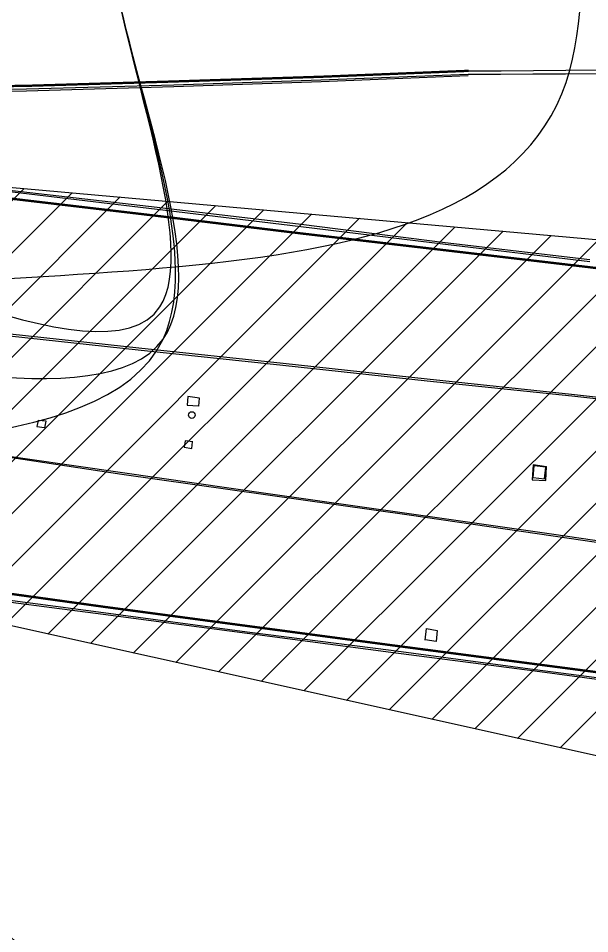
# Model space of a CAD drawing. Header units: metres. Extents: x 565382 to 572500, y 2710622 to 2713609.
# Drawn here: x 567540.2 to 567589.4, y 2711836 to 2711914.8 of the extents above; entities that cross this region are included whole.
import ezdxf

# ---------------------------------------------------------------- set-up
doc = ezdxf.new("R2010")
doc.units = ezdxf.units.M
doc.header["$XCLIPFRAME"] = 0
for name, color, linetype in [('allpint', 240, 'Continuous'), ('ASPHLT', 12, 'Continuous'), ('CURB STONE', 1, 'Continuous'), ('HATCH 90%', 7, 'Continuous'), ('LIGHT POLE', 40, 'Continuous'), ('MANHOLE', 12, 'Continuous'), ('Map', 7, 'Continuous'), ('Sign Board', 7, 'Continuous'), ('YELLOW LINE', 2, 'Continuous')]:
    doc.layers.add(name, color=color, linetype=linetype)
doc.styles.add('Legend', font='calibri.ttf')
doc.dimstyles.new('Faheem Dimension', dxfattribs={"dimtxt": 2.5, "dimasz": 1, "dimexe": 0.18, "dimexo": 0.0625, "dimgap": 0.25, "dimtad": 1, "dimzin": 0, "dimdsep": 46, "dimtxsty": 'Legend', "dimcen": 0.09, "dimclrd": 256, "dimclre": 256, "dimclrt": 256, "dimadec": 0, "dimazin": 0, "dimtfac": 1, "dimtofl": 0, "dimtmove": 0, "dimatfit": 3, "dimfxl": 1, "dimtolj": 1, "dimtzin": 0, "dimlwd": -1, "dimlwe": -1, "dimarcsym": 0})
picture_1 = doc.add_image_def('image1.tif', size_in_pixel=(6477, 4192))
picture_2 = doc.add_image_def('image7.ecw', size_in_pixel=(141138, 138548))

msp = doc.modelspace()

# ---------------------------------------------------------------- hatches: boundary and pattern name
at = {"layer": 'HATCH 90%'}
h = msp.add_hatch(dxfattribs=at)
h.set_pattern_fill('ANSI31', color=3)
edge = h.paths.add_edge_path()
edge.add_arc((567494.0986, 2711888.8198), 17.8097, 284.838038, 415.129585)
edge.add_line((567504.2808, 2711903.4317), (567735.5198, 2711882.8174))
edge.add_line((567735.5198, 2711882.8174), (567818.8826, 2711874.8473))
edge.add_line((567818.8826, 2711874.8473), (567763.6143, 2711825.3292))
edge.add_line((567763.6143, 2711825.3292), (567657.7092, 2711836.2702))
edge.add_line((567657.7092, 2711836.2702), (567498.6595, 2711871.6039))

# ---------------------------------------------------------------- linework, layer by layer
at = {"color": 254, "flags": 128}
for points in [[(567578.942, 2711910.028, 0.1031473), (567925.509, 2711982.057)], [(567578.99, 2711910.309, 0.1024215), (567925.387, 2711982.297)]]:
    msp.add_lwpolyline(points, format="xyb", dxfattribs=at)
at = {"flags": 128}
msp.add_lwpolyline([(567498.6595, 2711871.6039, 0.6388601), (567504.2808, 2711903.4317), (567735.5198, 2711882.8174), (567818.8826, 2711874.8473), (567763.6143, 2711825.3292), (567657.7092, 2711836.2702)], format="xyb", close=True, dxfattribs=at)
at = {"color": 254, "flags": 128}
for points in [[(567584.553, 2711875.301), (567584.643, 2711876.289)], [(567585.656, 2711876.171), (567584.643, 2711876.289)], [(567585.524, 2711875.179), (567585.656, 2711876.171)], [(567584.553, 2711875.301), (567585.524, 2711875.179)]]:
    msp.add_lwpolyline(points, dxfattribs=at)
at = {"layer": 'allpint', "color": 254, "flags": 128}
msp.add_lwpolyline([(567582.29, 2711680.555, 0.3150704), (567532.009, 2711841.98)], format="xyb", dxfattribs=at)
at = {"layer": 'ASPHLT', "color": 254, "flags": 128}
for points in [[(567484.6, 2711908.585), (567490.25, 2711908.519), (567502.774, 2711908.379), (567515.424, 2711908.451), (567528.267, 2711908.496), (567540.941, 2711908.753), (567553.6, 2711909.109), (567566.279, 2711909.537), (567578.942, 2711910.028)], [(567589.421, 2711893.862), (567576.991, 2711895.355), (567564.552, 2711896.875), (567552.166, 2711898.355), (567539.729, 2711899.86), (567527.316, 2711901.329), (567514.752, 2711902.849), (567502.309, 2711904.337), (567489.903, 2711905.633), (567484.355, 2711906.178)], [(567473.317, 2711893.65), (567475.795, 2711893.459), (567488.291, 2711892.326), (567500.709, 2711891.297), (567513.179, 2711890.238), (567515.839, 2711889.996), (567519.389, 2711889.672), (567522.566, 2711889.385), (567525.685, 2711889.084), (567528.649, 2711888.794), (567538.17, 2711887.789), (567550.594, 2711886.445), (567563.027, 2711885.143), (567575.415, 2711883.776), (567587.866, 2711882.453), (567600.299, 2711881.08)], [(567470.7959, 2711887.8285), (567475.082, 2711887.248), (567487.428, 2711885.253), (567499.79, 2711883.207), (567512.107, 2711881.164), (567514.058, 2711880.832), (567521.121, 2711879.69), (567524.357, 2711879.214), (567527.668, 2711878.721), (567536.791, 2711877.43), (567549.139, 2711875.564), (567561.512, 2711873.837), (567573.874, 2711872.072), (567586.264, 2711870.25), (567598.631, 2711868.465)], [(567485.99, 2711873.27), (567488.808, 2711872.643), (567491.606, 2711872.035), (567493.375, 2711871.648), (567495.153, 2711871.288), (567498.238, 2711870.667), (567500.763, 2711870.176), (567503.361, 2711869.71), (567506.191, 2711869.245), (567507.976, 2711868.962), (567510.562, 2711868.56), (567513.46, 2711868.141), (567516.249, 2711867.775), (567519.946, 2711867.283), (567522.748, 2711866.89), (567535.137, 2711865.298), (567547.553, 2711863.656), (567559.942, 2711862.009), (567572.326, 2711860.412), (567584.73, 2711858.758), (567597.097, 2711857.154)]]:
    msp.add_lwpolyline(points, dxfattribs=at)
at = {"layer": 'CURB STONE', "color": 254, "flags": 128}
for points in [[(567484.609, 2711908.436), (567490.226, 2711908.369), (567502.764, 2711908.214), (567515.386, 2711908.293), (567528.255, 2711908.378), (567540.937, 2711908.575), (567553.602, 2711908.955), (567566.29, 2711909.379), (567578.95, 2711909.906)], [(567589.426, 2711894.024), (567576.981, 2711895.492), (567564.583, 2711897.08), (567552.178, 2711898.532), (567539.726, 2711899.984), (567527.35, 2711901.454), (567514.732, 2711902.966), (567502.33, 2711904.446), (567489.872, 2711905.807), (567484.379, 2711906.324)], [(567413.773, 2711900.971), (567426.139, 2711899.386), (567438.574, 2711897.869), (567450.994, 2711896.265), (567463.391, 2711894.743), (567473.3113, 2711893.5333), (567475.826, 2711893.32), (567488.308, 2711892.21), (567500.685, 2711891.162), (567513.166, 2711890.098), (567515.861, 2711889.872), (567519.385, 2711889.522), (567522.575, 2711889.267), (567525.688, 2711888.955), (567528.629, 2711888.673), (567538.131, 2711887.629), (567550.554, 2711886.295), (567562.987, 2711884.955), (567575.424, 2711883.621), (567587.872, 2711882.326), (567600.283, 2711880.942)], [(567475.1022, 2711887.3218), (567487.465, 2711885.446), (567499.766, 2711883.397), (567512.131, 2711881.295), (567514.097, 2711880.97), (567521.162, 2711879.824), (567524.368, 2711879.346), (567527.717, 2711878.853), (567536.783, 2711877.505), (567549.208, 2711875.708), (567561.549, 2711873.938), (567573.88, 2711872.199), (567586.332, 2711870.404), (567598.672, 2711868.604)], [(567485.95, 2711873.122), (567488.776, 2711872.5), (567491.512, 2711871.884), (567493.329, 2711871.517), (567495.152, 2711871.139), (567497.893, 2711870.574), (567498.209, 2711870.479), (567500.633, 2711870.087), (567503.272, 2711869.543), (567506.094, 2711869.096), (567507.945, 2711868.823), (567510.597, 2711868.418), (567513.425, 2711868), (567516.183, 2711867.629), (567519.924, 2711867.156), (567522.738, 2711866.748), (567535.131, 2711865.119), (567547.544, 2711863.513), (567559.94, 2711861.889), (567572.311, 2711860.234), (567584.684, 2711858.629), (567597.105, 2711856.974)]]:
    msp.add_lwpolyline(points, dxfattribs=at)
at = {"layer": 'LIGHT POLE', "color": 254}
msp.add_circle((567555.164, 2711880.667), 0.2848, dxfattribs=at)
at = {"layer": 'MANHOLE', "color": 254, "flags": 128}
for points in [[(567554.82, 2711882.251), (567554.758, 2711881.53)], [(567555.83, 2711882.119), (567554.82, 2711882.251)], [(567555.756, 2711881.431), (567555.83, 2711882.119)], [(567554.758, 2711881.53), (567555.737, 2711881.471)], [(567541.936, 2711880.208), (567541.829, 2711879.674)], [(567542.615, 2711880.143), (567541.936, 2711880.208)], [(567542.496, 2711879.575), (567542.615, 2711880.143)], [(567541.829, 2711879.674), (567542.474, 2711879.589)], [(567554.595, 2711878.446), (567554.511, 2711877.89)], [(567555.256, 2711878.351), (567554.595, 2711878.446)], [(567554.511, 2711877.89), (567555.152, 2711877.793)], [(567555.152, 2711877.793), (567555.235, 2711878.366)], [(567584.555, 2711876.367), (567584.459, 2711875.087)], [(567585.71, 2711876.218), (567584.555, 2711876.367)], [(567585.629, 2711875.042), (567585.703, 2711876.221)], [(567584.459, 2711875.087), (567585.629, 2711875.042)], [(567575.24, 2711861.283), (567575.357, 2711862.272)], [(567575.357, 2711862.272), (567576.295, 2711862.119)], [(567576.295, 2711862.119), (567576.209, 2711861.176)], [(567576.209, 2711861.176), (567575.248, 2711861.303)]]:
    msp.add_lwpolyline(points, dxfattribs=at)
at = {"layer": 'YELLOW LINE', "color": 254, "const_width": 0.2}
for points in [[(567477.691, 2711908.996), (567490.24, 2711908.809), (567502.833, 2711908.752), (567515.407, 2711908.797), (567528.34, 2711908.845), (567540.963, 2711909.017), (567553.613, 2711909.39), (567566.332, 2711909.799), (567578.99, 2711910.309)], [(567601.755, 2711891.899), (567589.371, 2711893.399), (567576.93, 2711894.863), (567564.55, 2711896.309), (567552.102, 2711897.826), (567539.682, 2711899.293), (567527.268, 2711900.765), (567514.67, 2711902.278), (567502.216, 2711903.661), (567489.809, 2711905.062), (567477.361, 2711906.421)], [(567411.7, 2711883.798), (567424.107, 2711882.241), (567436.488, 2711880.719), (567448.898, 2711879.155), (567461.298, 2711877.484), (567473.655, 2711875.678), (567473.656, 2711875.668), (567486.071, 2711873.781), (567498.448, 2711871.773), (567510.724, 2711869.698), (567522.842, 2711867.726), (567535.221, 2711865.874), (567547.635, 2711864.148), (567560.008, 2711862.491), (567572.392, 2711860.84), (567584.756, 2711859.215), (567597.164, 2711857.586)]]:
    msp.add_lwpolyline(points, dxfattribs=at)
at = {"layer": 'YELLOW LINE', "color": 254, "flags": 128}
msp.add_lwpolyline([(567581.671, 2711680.698, 0.3166975), (567531.95, 2711841.367)], format="xyb", dxfattribs=at)

# ---------------------------------------------------------------- pictures from other files: only their frames are drawn
image = msp.add_image(picture_2, insert=(535375.155, 2678558.89), size_in_units=(64920.8832, 63729.5308), dxfattribs=dict(fade=70))
image.set_boundary_path([(65235.0298, 62347.83188), (74870.3127, 68841.8064)])
at = {"layer": 'Map'}
image = msp.add_image(picture_1, insert=(567354.8431, 2711614.4383), size_in_units=(880.0439, 569.576), rotation=0.2777165, dxfattribs=dict(at, fade=70))
image.dxf.flags = 7

# ---------------------------------------------------------------- leaders
at = {"layer": 'Sign Board', "path_type": 1}
for points in [[(567511.9083, 2711888.8198), (567587.7105, 2711910.3593), (567589.1361, 2711927.6142)], [(567507.3866, 2711874.9749, 0.3), (567552.6864, 2711887.2041, 0.3), (567548.1717, 2711920.5378, 0.3)], [(567509.6673, 2711899.0015), (567552.4153, 2711889.9798), (567548.1717, 2711920.5378)], [(567513.0504, 2711886.2974), (567552.6864, 2711887.2041), (567548.1717, 2711920.5378)]]:
    msp.add_leader(points, dimstyle='Faheem Dimension', override={"dimasz": 1.25, "dimgap": 0.25, "dimtad": 0}, dxfattribs=at)

doc.saveas('drawing.dxf')
